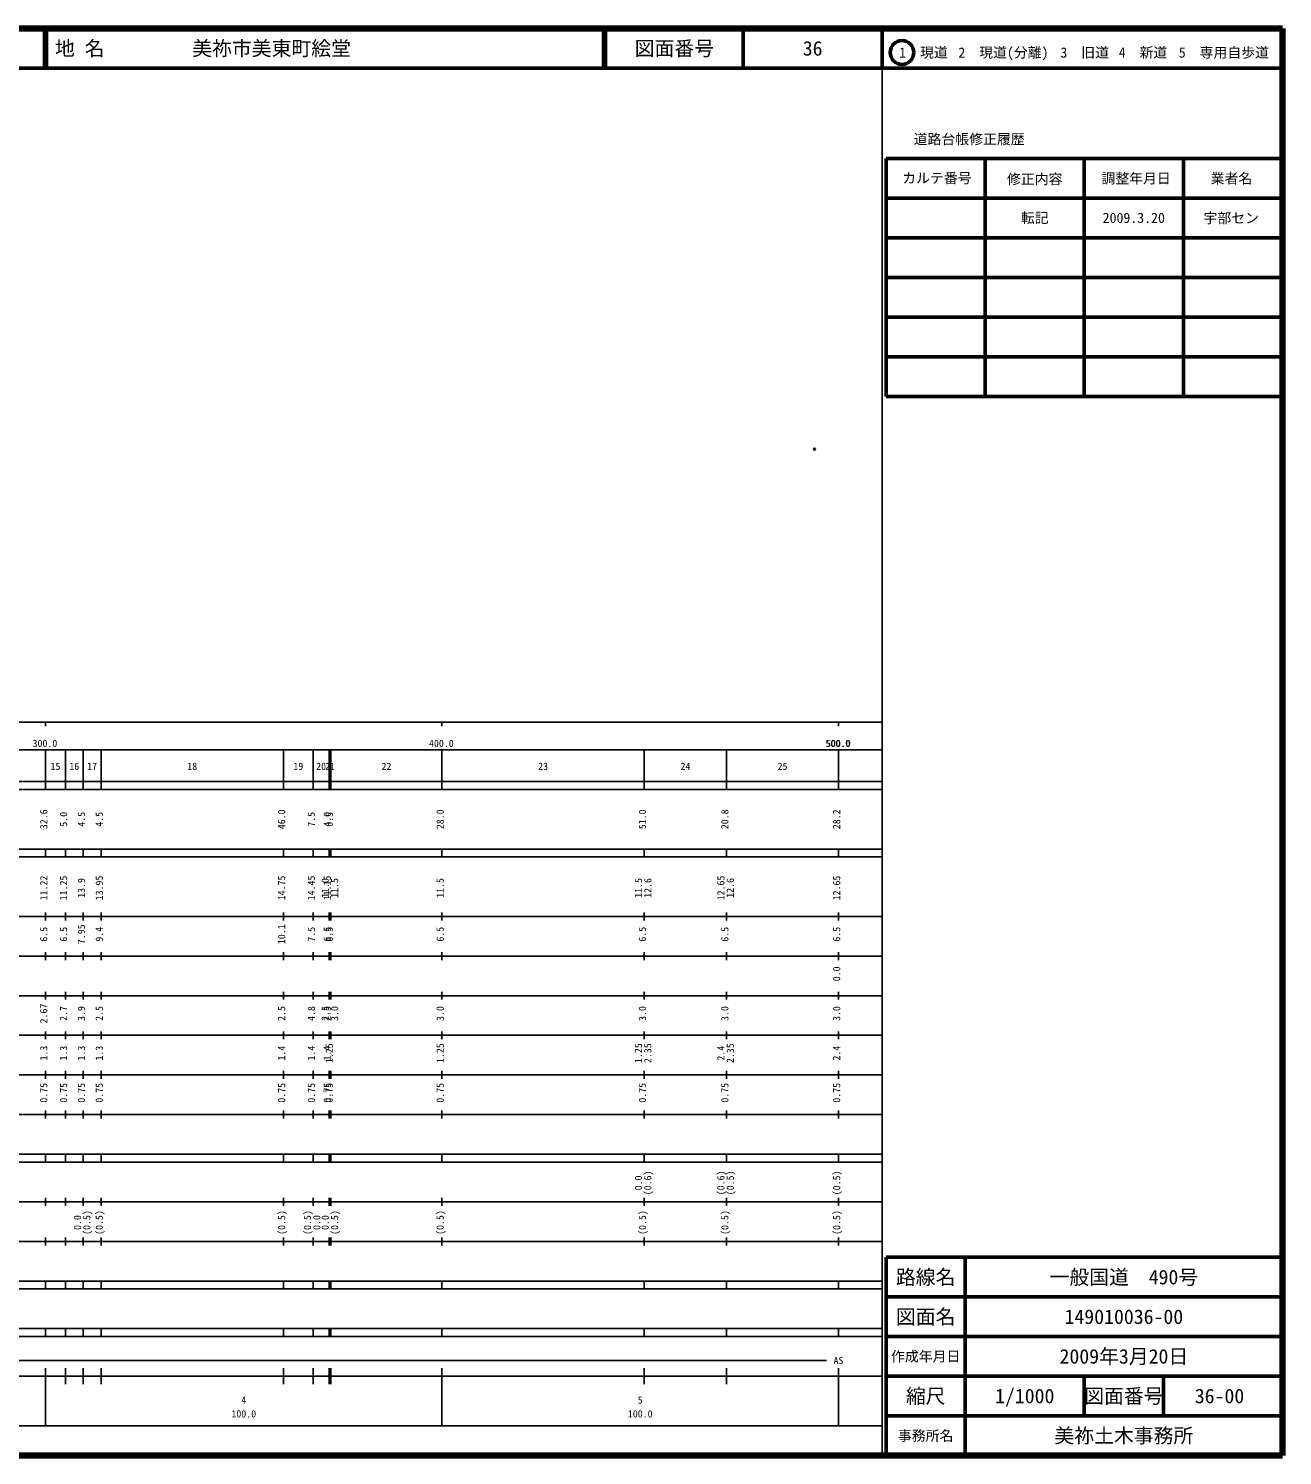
# Model space of a CAD drawing. Units: millimetres on the paper. Extents: x 40 to 680, y 20 to 380.
# Drawn here: x 363.7 to 680, y 20 to 380 of the extents above; entities that cross this region are included whole.
import ezdxf
from ezdxf.enums import TextEntityAlignment as Align

# ---------------------------------------------------------------- set-up
doc = ezdxf.new("R2010")
doc.units = ezdxf.units.MM
doc.header["$PDMODE"] = 32
doc.header["$PDSIZE"] = 0.5
doc.layers.add('M-OTRS', color=6, linetype='Continuous')
doc.layers.add('M-TTL-TXT', color=7, linetype='Continuous')
for name, color, linetype, lineweight in [('M-TTL', 2, 'Continuous', 140), ('M-TTL-BAND', 7, 'Continuous', 25), ('M-TTL-FRAM', 2, 'Continuous', 50), ('M-TTL-LINE', 7, 'Continuous', 50)]:
    doc.layers.add(name, color=color, linetype=linetype, lineweight=lineweight)
doc.styles.add('ＭＳ ゴシック', font='')
doc.styles.get('ＭＳ ゴシック').set_extended_font_data('MS Gothic')

msp = doc.modelspace()

# ---------------------------------------------------------------- linework, layer by layer
at = {"layer": 'M-OTRS'}
msp.add_point((561.93, 273.849), dxfattribs=at)
at = {"layer": 'M-TTL'}
for p, q in [((680, 380), (40, 380)), ((680, 20), (680, 380)), ((40, 20), (680, 20))]:
    msp.add_line(p, q, dxfattribs=at)
at = {"layer": 'M-TTL-BAND'}
for p, q in [((579, 20), (579, 370)), ((40, 205), (579, 205)), ((368, 205), (368, 204)), ((468, 205), (468, 204)), ((568, 205), (568, 204)), ((68, 198), (579, 198)), ((368, 188), (368, 198)), ((373, 188), (373, 198)), ((377.5, 188), (377.5, 198)), ((382, 188), (382, 198)), ((428, 188), (428, 198)), ((435.5, 188), (435.5, 198)), ((439.5, 188), (439.5, 198)), ((440, 188), (440, 198)), ((468, 188), (468, 198)), ((519, 188), (519, 198)), ((539.8, 188), (539.8, 198)), ((568, 188), (568, 198)), ((40, 190), (579, 190)), ((40, 188), (579, 188)), ((40, 173), (579, 173)), ((368, 171), (368, 173)), ((373, 171), (373, 173)), ((377.5, 171), (377.5, 173)), ((382, 171), (382, 173)), ((428, 171), (428, 173)), ((435.5, 171), (435.5, 173)), ((439.5, 171), (439.5, 173)), ((440, 171), (440, 173)), ((468, 171), (468, 173)), ((519, 171), (519, 173)), ((539.8, 171), (539.8, 173)), ((568, 171), (568, 173)), ((40, 171), (579, 171)), ((40, 156), (579, 156)), ((368, 155), (368, 157)), ((373, 155), (373, 157)), ((377.5, 155), (377.5, 157)), ((382, 155), (382, 157)), ((428, 155), (428, 157)), ((435.5, 155), (435.5, 157)), ((439.5, 155), (439.5, 157)), ((440, 155), (440, 157)), ((468, 155), (468, 157)), ((519, 155), (519, 157)), ((539.8, 155), (539.8, 157)), ((568, 155), (568, 157)), ((46, 146), (579, 146)), ((368, 145), (368, 147)), ((373, 145), (373, 147)), ((377.5, 145), (377.5, 147)), ((382, 145), (382, 147)), ((428, 145), (428, 147)), ((435.5, 145), (435.5, 147)), ((439.5, 145), (439.5, 147)), ((440, 145), (440, 147)), ((468, 145), (468, 147)), ((519, 145), (519, 147)), ((539.8, 145), (539.8, 147)), ((568, 145), (568, 147)), ((368, 135), (368, 137)), ((373, 135), (373, 137)), ((377.5, 135), (377.5, 137)), ((382, 135), (382, 137)), ((428, 135), (428, 137)), ((435.5, 135), (435.5, 137)), ((439.5, 135), (439.5, 137)), ((440, 135), (440, 137)), ((468, 135), (468, 137)), ((519, 135), (519, 137)), ((539.8, 135), (539.8, 137)), ((568, 135), (568, 137)), ((52, 136), (579, 136)), ((46, 126), (579, 126)), ((368, 125), (368, 127)), ((373, 125), (373, 127)), ((377.5, 125), (377.5, 127)), ((382, 125), (382, 127)), ((428, 125), (428, 127)), ((435.5, 125), (435.5, 127)), ((439.5, 125), (439.5, 127)), ((440, 125), (440, 127)), ((468, 125), (468, 127)), ((519, 125), (519, 127)), ((539.8, 125), (539.8, 127)), ((568, 125), (568, 127)), ((52, 116), (579, 116)), ((368, 115), (368, 117)), ((373, 115), (373, 117)), ((377.5, 115), (377.5, 117)), ((382, 115), (382, 117)), ((428, 115), (428, 117)), ((435.5, 115), (435.5, 117)), ((439.5, 115), (439.5, 117)), ((440, 115), (440, 117)), ((468, 115), (468, 117)), ((519, 115), (519, 117)), ((539.8, 115), (539.8, 117)), ((568, 115), (568, 117)), ((46, 106), (579, 106)), ((368, 105), (368, 107)), ((373, 105), (373, 107)), ((377.5, 105), (377.5, 107)), ((382, 105), (382, 107)), ((428, 105), (428, 107)), ((435.5, 105), (435.5, 107)), ((439.5, 105), (439.5, 107)), ((440, 105), (440, 107)), ((468, 105), (468, 107)), ((519, 105), (519, 107)), ((539.8, 105), (539.8, 107)), ((568, 105), (568, 107)), ((40, 96), (579, 96)), ((40, 94), (579, 94)), ((368, 94), (368, 96)), ((373, 94), (373, 96)), ((377.5, 94), (377.5, 96)), ((382, 94), (382, 96)), ((428, 94), (428, 96)), ((435.5, 94), (435.5, 96)), ((439.5, 94), (439.5, 96)), ((440, 94), (440, 96)), ((468, 94), (468, 96)), ((519, 94), (519, 96)), ((539.8, 94), (539.8, 96)), ((568, 94), (568, 96)), ((49, 84), (579, 84)), ((368, 83), (368, 85)), ((373, 83), (373, 85)), ((377.5, 83), (377.5, 85)), ((382, 83), (382, 85)), ((428, 83), (428, 85)), ((435.5, 83), (435.5, 85)), ((439.5, 83), (439.5, 85)), ((440, 83), (440, 85)), ((468, 83), (468, 85)), ((519, 83), (519, 85)), ((539.8, 83), (539.8, 85)), ((568, 83), (568, 85)), ((40, 74), (579, 74)), ((368, 73), (368, 75)), ((373, 73), (373, 75)), ((377.5, 73), (377.5, 75)), ((382, 73), (382, 75)), ((428, 73), (428, 75)), ((435.5, 73), (435.5, 75)), ((439.5, 73), (439.5, 75)), ((440, 73), (440, 75)), ((468, 73), (468, 75)), ((519, 73), (519, 75)), ((539.8, 73), (539.8, 75)), ((568, 73), (568, 75)), ((40, 64), (579, 64)), ((40, 62), (579, 62)), ((368, 62), (368, 64)), ((373, 62), (373, 64)), ((377.5, 62), (377.5, 64)), ((382, 62), (382, 64)), ((428, 62), (428, 64)), ((435.5, 62), (435.5, 64)), ((439.5, 62), (439.5, 64)), ((440, 62), (440, 64)), ((468, 62), (468, 64)), ((519, 62), (519, 64)), ((539.8, 62), (539.8, 64)), ((568, 62), (568, 64)), ((40, 52), (579, 52)), ((368, 50), (368, 52)), ((373, 50), (373, 52)), ((377.5, 50), (377.5, 52)), ((382, 50), (382, 52)), ((428, 50), (428, 52)), ((435.5, 50), (435.5, 52)), ((439.5, 50), (439.5, 52)), ((440, 50), (440, 52)), ((468, 50), (468, 52)), ((519, 50), (519, 52)), ((539.8, 50), (539.8, 52)), ((568, 50), (568, 52)), ((40, 50), (579, 50)), ((71, 44), (565, 44)), ((40, 40), (579, 40)), ((368, 27.5), (368, 42)), ((373, 38), (373, 42)), ((377.5, 38), (377.5, 42)), ((382, 38), (382, 42)), ((428, 38), (428, 42)), ((435.5, 38), (435.5, 42)), ((439.5, 38), (439.5, 42)), ((440, 38), (440, 42)), ((468, 27.5), (468, 42)), ((519, 38), (519, 42)), ((539.8, 38), (539.8, 42)), ((568, 27.5), (568, 42)), ((68, 27.5), (579, 27.5))]:
    msp.add_line(p, q, dxfattribs=at)
at = {"layer": 'M-TTL-FRAM'}
for p, q in [((580, 347.197), (580, 287.197)), ((580, 347.197), (680, 347.197)), ((580, 287.197), (680, 287.197)), ((680, 70), (580, 70)), ((580, 70), (580, 20))]:
    msp.add_line(p, q, dxfattribs=at)
at = {"layer": 'M-TTL-LINE'}
for p, q in [((367.75, 380), (367.75, 370)), ((368.25, 380), (368.25, 370)), ((508.747, 380), (508.747, 370)), ((509.247, 380), (509.247, 370)), ((543.997, 380), (543.997, 370)), ((579, 380), (579, 370)), ((40, 370), (680, 370)), ((605, 347.197), (605, 287.197)), ((630, 347.197), (630, 287.197)), ((655, 347.197), (655, 287.197)), ((580, 337.197), (680, 337.197)), ((580, 327.197), (680, 327.197)), ((580, 317.197), (680, 317.197)), ((580, 307.197), (680, 307.197)), ((580, 297.197), (680, 297.197)), ((600, 70), (600, 20)), ((680, 60), (580, 60)), ((680, 50), (580, 50)), ((680, 40), (580, 40)), ((630, 40), (630, 30)), ((650, 40), (650, 30)), ((680, 30), (580, 30))]:
    msp.add_line(p, q, dxfattribs=at)
msp.add_circle((584.031, 373.958), 3, dxfattribs=at)

# ---------------------------------------------------------------- texts
at = {"layer": 'M-TTL-BAND', "style": 'ＭＳ ゴシック'}
for s, p in [('300.0', (367.844, 198.195)), ('400.0', (467.844, 198.195)), ('500.0', (567.844, 198.195)), ('500.0', (568, 198.195)), ('15', (370.5, 192.405)), ('16', (375.25, 192.405)), ('17', (379.75, 192.405)), ('18', (405, 192.405)), ('19', (431.75, 192.405)), ('20', (437.5, 192.405)), ('21', (439.75, 192.405)), ('22', (454, 192.405)), ('23', (493.5, 192.405)), ('24', (529.4, 192.405)), ('25', (553.9, 192.405)), ('AS', (568, 42.5)), ('4', (418, 32.523)), ('5', (518, 32.523)), ('100.0', (418, 29.033)), ('100.0', (518, 29.033))]:
    msp.add_text(s, height=1.833, dxfattribs=at).set_placement(p, align=Align.BOTTOM_CENTER)
for s, p in [('32.6', (369, 180.5)), ('5.0', (374, 180.5)), ('4.5', (378.5, 180.5)), ('4.5', (383, 180.5)), ('46.0', (429, 180.5)), ('7.5', (436.5, 180.5)), ('4.0', (440.5, 180.5)), ('0.5', (441, 180.5)), ('28.0', (469, 180.5)), ('51.0', (520, 180.5)), ('20.8', (540.8, 180.5)), ('28.2', (569, 180.5)), ('11.22', (369, 163.174)), ('11.25', (374, 163.174)), ('13.95', (383, 163.174)), ('14.75', (429, 163.174)), ('14.45', (436.5, 163.174)), ('11.15', (440.5, 163.174)), ('12.65', (539.8, 163.174)), ('12.65', (569, 163.174)), ('13.9', (378.5, 163.174)), ('11.0', (440, 163.174)), ('11.5', (442.37, 163.174)), ('11.5', (469, 163.174)), ('11.5', (519, 163.174)), ('12.6', (521.37, 163.174)), ('12.6', (542.17, 163.174)), ('6.5', (369, 151.5)), ('6.5', (374, 151.5)), ('7.95', (378.5, 151.5)), ('9.4', (383, 151.5)), ('10.1', (429, 151.5)), ('7.5', (436.5, 151.5)), ('6.5', (440.5, 151.5)), ('6.5', (441, 151.5)), ('6.5', (469, 151.5)), ('6.5', (520, 151.5)), ('6.5', (540.8, 151.5)), ('6.5', (569, 151.5)), ('0.0', (569, 141.5)), ('2.67', (369, 131.5)), ('2.7', (374, 131.5)), ('3.9', (378.5, 131.5)), ('2.5', (383, 131.5)), ('2.5', (429, 131.5)), ('4.8', (436.5, 131.5)), ('2.5', (440, 131.5)), ('2.5', (440.5, 131.5)), ('3.0', (442.37, 131.5)), ('3.0', (469, 131.5)), ('3.0', (520, 131.5)), ('3.0', (540.8, 131.5)), ('3.0', (569, 131.5)), ('1.3', (369, 121.5)), ('1.3', (374, 121.5)), ('1.3', (378.5, 121.5)), ('1.3', (383, 121.5)), ('1.4', (429, 121.5)), ('1.4', (436.5, 121.5)), ('1.4', (440.5, 121.5)), ('1.25', (441, 121.5)), ('1.25', (469, 121.5)), ('1.25', (519, 121.5)), ('2.35', (521.37, 121.5)), ('2.4', (539.8, 121.5)), ('2.35', (542.17, 121.5)), ('2.4', (569, 121.5)), ('0.75', (369, 111.5)), ('0.75', (374, 111.5)), ('0.75', (378.5, 111.5)), ('0.75', (383, 111.5)), ('0.75', (429, 111.5)), ('0.75', (436.5, 111.5)), ('0.75', (440.5, 111.5)), ('0.75', (441, 111.5)), ('0.75', (469, 111.5)), ('0.75', (520, 111.5)), ('0.75', (540.8, 111.5)), ('0.75', (569, 111.5)), ('0.0', (519, 88.764)), ('(0.6)', (521.37, 88.764)), ('(0.6)', (539.8, 88.764)), ('(0.5)', (542.17, 88.764)), ('(0.5)', (569, 88.764)), ('0.0', (377.5, 78.764)), ('(0.5)', (379.87, 78.764)), ('(0.5)', (383, 78.764)), ('(0.5)', (429, 78.764)), ('(0.5)', (435.5, 78.764)), ('0.0', (437.87, 78.764)), ('0.0', (440, 78.764)), ('(0.5)', (442.37, 78.764)), ('(0.5)', (469, 78.764)), ('(0.5)', (520, 78.764)), ('(0.5)', (540.8, 78.764)), ('(0.5)', (569, 78.764))]:
    msp.add_text(s, height=1.833, rotation=90, dxfattribs=at).set_placement(p, align=Align.BOTTOM_CENTER)
at = {"layer": 'M-TTL-TXT', "style": 'ＭＳ ゴシック'}
for s, p in [('地 名', (370.38, 375)), ('美祢市美東町絵堂', (405.024, 375))]:
    msp.add_text(s, height=3.666, dxfattribs=at).set_placement(p, align=Align.MIDDLE_LEFT)
for s, height, p in [('図面番号', 3.666, (526.622, 375)), ('36', 3.666, (561.497, 375)), ('1\u3000現道', 2.566, (589.448, 373.958)), ('2\u3000現道(分離)', 2.566, (609.619, 373.958)), ('3\u3000旧道', 2.566, (630.121, 373.958)), ('4\u3000新道', 2.566, (644.824, 373.958)), ('5\u3000専用自歩道', 2.566, (665.228, 373.958)), ('道路台帳修正履歴', 2.566, (600.968, 352.113)), ('カルテ番号', 2.566, (592.839, 342.277)), ('修正内容', 2.566, (617.509, 342.023)), ('調整年月日', 2.566, (643.089, 342.197)), ('業者名', 2.566, (667.134, 342.197)), ('転記', 2.566, (617.5, 332.245)), ('2009.3.20', 2.566, (642.5, 332.245)), ('宇部セン', 2.566, (667.077, 332.189)), ('路線名', 3.666, (590, 65)), ('路線名', 3.666, (590, 65)), ('一般国道\u3000490号', 3.666, (640, 65)), ('図面名', 3.666, (590, 55)), ('図面名', 3.666, (590, 55)), ('149010036-00', 3.666, (640, 55)), ('2009年3月20日', 3.666, (640, 45)), ('作成年月日', 2.566, (590, 45)), ('作成年月日', 2.566, (590, 45)), ('縮尺', 3.666, (590, 35)), ('縮尺', 3.666, (590, 35)), ('1/1000', 3.666, (615, 35)), ('図面番号', 3.666, (640, 35)), ('図面番号', 3.666, (640, 35)), ('36-00', 3.666, (664.125, 35)), ('事務所名', 2.566, (590, 25)), ('事務所名', 2.566, (590, 25)), ('美祢土木事務所', 3.666, (640, 25))]:
    msp.add_text(s, height=height, dxfattribs=at).set_placement(p, align=Align.MIDDLE_CENTER)

doc.saveas('drawing.dxf')
